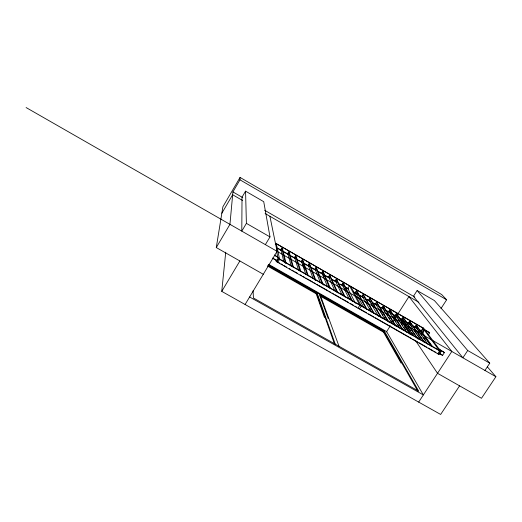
<?xml version="1.0" encoding="UTF-8"?>
<svg xmlns="http://www.w3.org/2000/svg" width="522" height="522" viewBox="0 0 522 522"><rect width="100%" height="100%" fill="white"/><g stroke="black" fill="none" stroke-linecap="round" stroke-linejoin="round"><path stroke-width="0.78" d="M263.284 274.278L216.278 247.565L229.948 224.343L232.916 191.913L239.983 179.829L240.055 177.421L441.684 294.538L446.643 299.791L441.005 308.515M459.582 385.843L440.653 414.448L221.759 291.38L225.732 252.198M216.278 247.565L222.887 206.784L240.055 177.421M221.843 213.23L232.655 194.758L242.534 200.461M245.568 191.163L242.025 197.179L241.797 231.135L246.391 223.364L245.568 191.163L263.727 201.688L269.991 236.916L265.365 244.635M221.759 291.38L239.866 260.974M245.086 304.496L277.091 251.356L269.907 216.278M283.798 261.763L280.947 249.399L281.782 248.022L282.48 248.42L286.004 263.016M419.629 329.852L421.711 331.052L423.427 328.39L275.623 243.272L423.747 328.305L441.057 351.684L439.172 354.575L276.242 261.489L278.069 258.462L276.34 249.888M277.012 261.927L278.761 258.52L439.902 350.699L440.32 351.267L438.434 354.157L438.023 353.583M277.782 262.37L279.609 259.343L276.321 243.676M291.191 266.116L287.792 253.327L288.627 251.95L289.325 252.348L293.449 267.277M298.532 270.318L294.623 257.248L295.459 255.871L296.157 256.269L300.894 271.564M305.905 274.65L301.442 261.157L302.277 259.78L302.975 260.184L308.319 275.844M313.22 278.833L308.248 265.059L309.083 263.688L309.781 264.086L315.719 280.073M320.28 282.395L315.034 268.954L315.875 267.584L316.567 267.982L323.418 285.077M327.607 286.708L321.813 272.843L322.655 271.473L323.346 271.871L330.504 288.575M316.136 293.932L316.952 292.614L335.248 344.135M334.863 290.858L328.573 276.719L329.415 275.355L330.106 275.753L337.858 292.783M342.164 295.145L335.32 280.588L336.161 279.224L336.853 279.622L345.205 297.011M349.459 299.419L342.054 284.451L342.902 283.094L343.587 283.485L352.546 301.227M363.945 307.797L355.482 292.15L356.33 290.8L357.015 291.191L367.155 309.605M371.207 312.039L362.177 295.994L363.025 294.643L363.703 295.034L374.444 313.787M357.968 308.182L359.821 305.22L349.492 285.678L347.802 288.385L355.423 303.23M359.469 309.037L361.322 306.081L350.862 286.467M378.45 316.267L368.852 299.824L369.7 298.473L370.385 298.865L381.719 317.963M385.19 319.666L375.52 303.647L376.369 302.297L377.054 302.688L388.962 322.107M392.407 323.881L382.176 307.465L383.024 306.12L383.703 306.505L396.211 326.27M384.995 311.275L382.854 307.849L383.703 306.505M399.611 328.084L388.812 311.269L389.666 309.931L390.345 310.316L403.434 330.413M391.226 314.355L389.49 311.66L390.345 310.316M383.455 332.292L384.277 331L268.282 264.869M406.795 332.273L395.435 315.073L396.289 313.729L396.968 314.12L410.651 334.55M397.431 317.448L396.113 315.458L396.968 314.12M386.417 331.953L390.339 325.8M392.955 321.702L394.26 319.653M395.134 318.283L396.439 316.234M397.744 314.179L408.954 296.594L451.817 351.469L418.677 402.097M417.117 290.539L413.457 296.274L462.897 357.811L467.705 350.51L417.117 290.539L434.363 300.528L489.76 363.181L484.938 370.444M413.431 335.659L402.051 318.864L402.906 317.526L403.578 317.911L418.292 339.333M406.84 325.304L402.723 319.249L403.578 317.911M420.588 339.842L408.648 322.648L409.502 321.311L425.012 342.778M412.086 327.007L409.32 323.033L410.175 321.702M427.733 344.005L415.231 326.426L416.086 325.095L431.707 346.243M421.946 335.287L415.903 326.811L416.765 325.48M428.347 334.856L429.639 332.853L429.28 332.37L424.223 329.467L422.5 332.136L423.166 332.801M422.846 332.618L424.575 329.95L424.223 329.467M437.704 353.74L439.589 350.849L422.402 327.535M439.139 353.472L442.545 355.423L444.424 352.552L438.552 348.872L444.424 352.552M487.385 366.868L495.9 376.721L481.486 398.293L437.521 373.302L415.375 340.383M249.614 296.979L423.362 394.932L386.626 331.633L268.68 264.373M267.884 265.45L316.58 293.207L334.517 344.102M267.525 266.05L316.215 293.801L324.475 317.415M319.947 295.928L383.533 332.168L401.072 363.11M26.1 107.552L495.9 376.721M274.572 255.043L278.585 257.672L274.285 255.212M278.069 258.462L441.057 351.684M272.765 258.044L273.123 258.253M273.841 258.658L274.2 258.866M274.911 259.271L275.27 259.48M275.629 259.682L276.699 260.295M440.085 353.681L440.77 354.073M441.11 354.268L441.449 354.458M441.788 354.653L442.545 355.423M272.471 258.22L276.771 260.674M278.311 262.325L279.688 263.108M281.058 263.897L282.435 264.68M283.805 265.463L286.552 267.036M289.292 268.602L290.663 269.385M292.033 270.168L293.403 270.951M294.773 271.734L297.514 273.293M300.241 274.853L301.605 275.636M302.969 276.419L304.339 277.195M305.703 277.978L307.067 278.755M307.752 279.146L312.515 281.867M313.872 282.643L315.236 283.42M316.593 284.203L317.957 284.979M318.635 285.364L328.129 290.793M329.48 291.563L330.837 292.34M332.188 293.11L333.538 293.886M334.896 294.656L340.97 298.127M342.321 298.897L348.389 302.368M350.406 303.517L353.766 305.442M355.11 306.205L356.454 306.975M360.48 309.278L366.509 312.724M368.519 313.872L373.863 316.926M375.201 317.689L377.869 319.216M378.541 319.594L398.488 330.994M399.147 331.372L408.413 336.67M409.124 337.068L411.245 338.282M412.661 339.091L414.781 340.305M416.191 341.114L417.607 341.917M419.016 342.726L426.774 347.156M428.184 347.965L433.103 350.771M434.506 351.574L435.916 352.383M246.391 223.364L269.991 236.916M467.705 350.51L489.76 363.181M275.505 244.12L275.903 244.629L275.238 244.25M424.575 329.95L429.639 332.853M280.947 249.399L281.652 249.803M287.792 253.327L288.49 253.731M294.623 257.248L295.322 257.646M301.442 261.157L302.14 261.555M308.248 265.059L308.939 265.457M315.034 268.954L315.732 269.352M321.813 272.843L322.505 273.234M328.573 276.719L329.265 277.117M335.32 280.588L336.011 280.986M342.054 284.451L342.745 284.849M355.482 292.15L356.167 292.548M362.177 295.994L362.862 296.385M368.852 299.824L369.537 300.215M375.52 303.647L376.199 304.039M382.176 307.465L382.854 307.849M388.812 311.269L389.49 311.66M395.435 315.073L396.113 315.458M402.051 318.864L402.723 319.249M408.648 322.648L409.32 323.033M415.231 326.426L415.903 326.811M277.991 248.348L281.351 250.279M284.04 251.819L288.731 254.508M291.413 256.048L295.426 258.344M298.767 260.263L300.104 261.026M304.77 263.708L307.438 265.235M311.438 267.532L315.425 269.815M318.081 271.342L320.071 272.484M320.736 272.862L322.726 274.004M325.376 275.525L329.349 277.802M332.658 279.701L336.618 281.971M340.579 284.242L343.215 285.756M345.851 287.27L348.487 288.777M355.058 292.548L357.028 293.677M359.802 295.269L363.332 297.292M366.862 299.315L368.969 300.522M373.191 302.949L375.305 304.156M376.01 304.561L377.413 305.363M380.923 307.38L383.729 308.985M387.226 310.995L389.327 312.202M394.227 315.007L395.624 315.81M399.806 318.211L403.297 320.208M406.775 322.204L410.259 324.201M413.039 325.793L416.51 327.783M276.719 247.904L281.43 250.606M283.453 251.767L288.151 254.462M290.167 255.617L294.858 258.305M296.868 259.46L302.225 262.533M303.556 263.297L309.566 266.742M311.569 267.89L316.234 270.566M317.565 271.329L322.883 274.376M324.208 275.14L329.519 278.187M331.509 279.322L336.142 281.984M339.457 283.883L343.417 286.154M344.735 286.911L348.696 289.181M353.303 291.824L356.598 293.71M358.621 294.871L363.566 297.71M364.982 298.519L370.627 301.755M372.741 302.969L376.271 304.992M378.378 306.199L383.298 309.024M386.11 310.636L391.017 313.448M392.42 314.251L397.32 317.063M399.415 318.263L403.61 320.671M405.705 321.872L410.579 324.671M413.372 326.27L416.843 328.26M265.104 213.498L418.885 302.323M232.916 191.913L242.776 197.616M264.608 210.235L414.833 297.07M239.983 179.829L446.643 299.791M423.427 328.39L423.074 327.92L421.365 330.57L421.711 331.052M420.693 330.185L432.503 346.543M416.086 325.095L431.446 346.471M423.342 337.245L425.665 340.507M409.502 321.311L424.282 342.36M413.933 329.656L416.7 333.63M417.62 334.954L420.386 338.928M402.906 317.526L417.098 338.243M408.211 327.327L410.494 330.687M411.865 332.71L413.698 335.398M400.909 318.883L411.76 335.007M396.289 313.729L409.914 334.132M398.306 318.772L399.624 320.762M401.379 323.412L402.697 325.402M404.008 327.385L405.764 330.041M389.666 309.931L402.266 329.323M392.524 316.378L394.26 319.066M395.128 320.417L395.996 321.761M397.731 324.456L399.036 326.478M383.024 306.12L395.037 325.167M386.28 313.33L387.565 315.392M388.851 317.448L389.706 318.818M390.991 320.873L392.276 322.929M376.369 302.297L387.8 320.991M380.003 310.316L381.275 312.41M382.117 313.8L382.965 315.197M384.231 317.291L385.079 318.688M369.7 298.473L380.577 316.861M371.142 302.962L373.556 307.08M384.277 331L418.748 391.219L253.431 297.997L253.072 290.728M363.025 294.643L373.7 313.363M417.881 391.232L383.905 331.587L319.608 294.93L328.24 318.661M366.411 302.675L367.201 304.072M369.569 308.267L370.359 309.663M356.33 290.8L366.411 309.174M356.552 293.26L357.329 294.682M342.902 283.094L351.795 300.796M344.52 288.418L345.231 289.847M336.161 279.224L344.455 296.581M329.415 275.355L337.101 292.353M322.655 271.473L329.747 288.144M323.118 274.702L324.045 276.895M315.875 267.584L322.361 283.903M309.083 263.688L315.242 280.399M319.973 294.336L339.006 346.249M302.277 259.78L307.562 275.407M302.89 263.812L304.646 269.071M295.459 255.871L300.13 271.127M288.627 251.95L292.685 266.84M281.782 248.022L285.423 263.342M275.949 259.904L276.242 261.489"/></g></svg>
